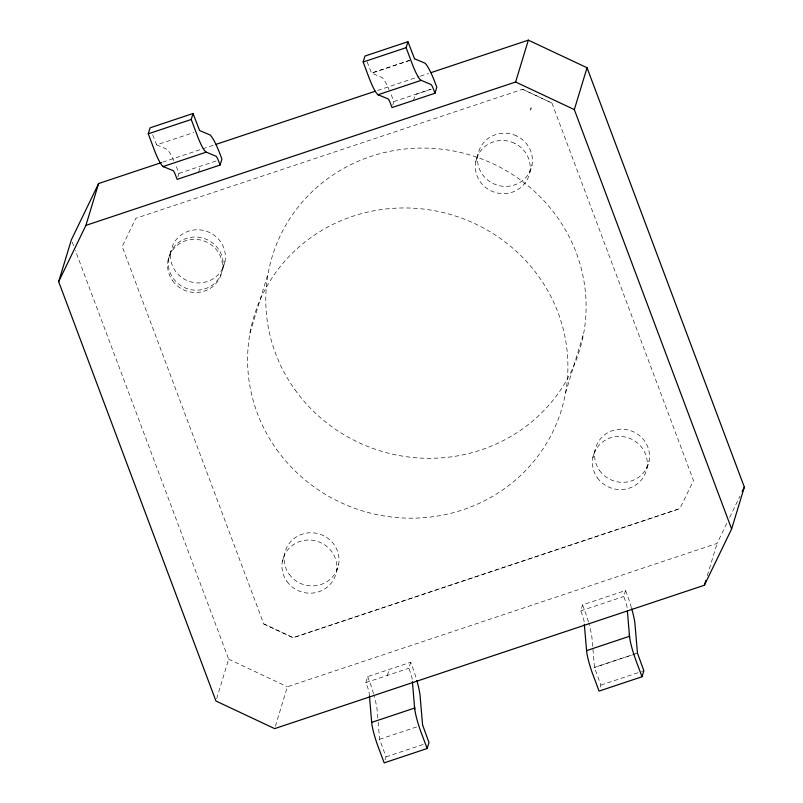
<?xml version="1.0" encoding="UTF-8"?>
<svg xmlns="http://www.w3.org/2000/svg" width="803" height="803" viewBox="0 0 803 803"><rect width="100%" height="100%" fill="white"/><g stroke="black" fill="none" stroke-linecap="round" stroke-linejoin="round"><path stroke-width="0.6" stroke-dasharray="4.01 3.01" d="M177.844 176.981L178.939 173.398L176.329 166.512A29.631 4.788 71.5 0 0 175.636 164.776M167.988 260.794L173.036 244.644A27.543 26.499 16.9 0 1 206.15 231.154A27.543 26.499 16.9 0 1 224.991 261.487L222.08 271.053M198.602 172.203L200.419 166.221M249.964 333.145L268.162 273.261M392.737 105.183L393.831 101.6L391.232 94.714A29.631 4.788 71.5 0 0 390.178 92.134M216.68 698.63L228.674 659.173L75.341 250.385M413.465 100.516L415.281 94.533L431.111 89.253M282.325 561.468L284.533 554.2M263.755 623.941L293.125 637.662L679.88 508.61L693.481 480.565L551.942 103.055L522.592 89.253L135.837 218.306L122.186 246.521L263.755 623.941L293.105 637.743L679.88 508.61M275.379 726.233L287.374 686.766L717.099 543.38L727.448 522M336.427 571.726L338.625 564.469M475.727 161.925L477.936 154.668M522.592 89.253L551.942 103.055M530.392 110.322L531.164 107.793L530.432 110.302M369.44 696.05L369.229 693.601A6.655 1.074 71.5 0 0 367.443 686.796L365.867 682.61L367.684 676.628L410.654 662.284L413.244 669.23A29.631 4.788 71.5 0 1 416.576 679.569M529.829 172.193L532.028 164.926M387.357 675.433L389.174 669.461M412.2 679.258A6.655 1.074 71.5 0 0 410.413 672.462L408.837 668.267L410.654 662.284M385.099 759.859L386.012 756.868L379.608 739.362L377.932 719.428M565.523 392.998L583.721 333.115M592.815 457.8L595.013 450.543M584.122 621.823A6.655 1.074 71.5 0 0 582.326 615.028L580.75 610.832L582.566 604.86L625.547 590.516L628.127 597.462A29.631 4.788 71.5 0 1 631.73 608.724M646.877 468.199L649.085 460.942M627.093 607.49A6.655 1.074 71.5 0 0 625.296 600.694L623.73 596.499L625.547 590.516M600.293 687.097L600.895 685.1L594.491 667.594L592.815 647.66M707.282 575.671L717.099 543.38M224.991 261.487L222.843 268.061A27.543 26.499 16.9 0 1 189.729 281.552A27.543 26.499 16.9 0 1 170.888 251.219M729.626 517.493L739.985 496.113M152.7 134.834L156.625 144.861L193.844 132.515M162.728 162.146L214.953 144.721M377.591 90.458L419.136 76.586M420.32 76.195L428.631 73.424M393.831 101.6L432.155 88.812M178.939 173.398L217.262 160.61M580.75 610.832L623.73 596.499M365.867 682.61L408.837 668.267M637.441 653.1L594.471 667.434L636.287 653.592M379.588 739.312L417.921 726.524M600.895 685.1L640.382 671.92M641.547 671.539L643.865 670.766M386.012 756.868L423.171 744.471M228.674 659.173L287.374 686.766M156.625 144.861L166.984 149.248A29.631 4.788 71.5 0 1 173.89 160.71M582.566 604.86L585.156 611.806A29.631 4.788 71.5 0 1 588.489 622.134M367.162 61.871L371.518 73.063L381.877 77.449A29.631 4.788 71.5 0 1 389.134 89.695M367.684 676.628L370.263 683.574A29.631 4.788 71.5 0 1 373.606 693.902M72.26 242.155L73.585 245.688M592.714 646.415L591.931 637.532A29.631 4.788 71.5 0 0 588.75 623.058M377.822 718.193L377.049 709.3A29.631 4.788 71.5 0 0 373.867 694.826M170.828 251.901L168.69 258.486A27.543 26.499 16.9 0 0 187.531 288.809A27.543 26.499 16.9 0 0 220.644 275.319L222.782 268.744A27.543 26.499 16.9 0 0 203.942 238.411A27.543 26.499 16.9 0 0 170.828 251.901M409.861 60.305L371.538 73.093L409.901 60.335M516.59 135.958L516.54 135.928A27.533 26.489 16.9 0 0 480.094 148.083A27.533 26.489 16.9 0 0 493.383 183.656L493.423 183.676A27.533 26.489 16.9 0 0 529.88 171.521A27.533 26.489 16.9 0 0 516.59 135.948M514.382 143.215L514.342 143.185A27.533 26.489 16.9 0 0 477.885 155.34A27.533 26.489 16.9 0 0 491.175 190.913L491.225 190.933A27.533 26.489 16.9 0 0 527.671 178.778A27.533 26.489 16.9 0 0 514.382 143.205M294.912 389.656A160.67 154.598 16.9 0 0 571.224 371.488A160.67 154.598 16.9 0 0 411.688 148.425A160.67 154.598 16.9 0 0 294.912 389.656M276.714 449.529A160.67 154.598 16.9 0 0 553.026 431.372A160.67 154.598 16.9 0 0 393.5 208.308A160.67 154.598 16.9 0 0 276.714 449.529M289.13 574.165A27.533 26.489 16.9 0 0 336.477 571.043A27.533 26.489 16.9 0 0 309.135 532.821A27.533 26.489 16.9 0 0 289.13 574.165M286.922 581.432A27.533 26.489 16.9 0 0 334.279 578.301A27.533 26.489 16.9 0 0 306.927 540.078A27.533 26.489 16.9 0 0 286.922 581.432M599.55 470.498A27.543 26.499 16.9 0 0 646.927 467.517A27.543 26.499 16.9 0 0 619.685 429.203A27.543 26.499 16.9 0 0 599.55 470.498M597.342 477.765A27.543 26.499 16.9 0 0 644.719 474.774A27.543 26.499 16.9 0 0 617.477 436.461A27.543 26.499 16.9 0 0 597.342 477.765M172.575 280.739A27.543 26.499 16.9 0 0 219.942 277.627A27.543 26.499 16.9 0 0 192.59 239.394A27.543 26.499 16.9 0 0 172.575 280.739"/><path stroke-width="1.2" d="M431.01 72.631L528.344 40.15L587.043 67.743L744.341 487.11L731.623 528.966L704.382 585.236L274.656 728.622L215.957 701.029L58.659 281.662L71.377 239.806L98.618 183.536L161.533 162.547M58.659 281.662L85.901 225.392L98.618 183.536M163.802 166.803L162.698 166.201A25.044 4.045 71.5 0 1 154.156 149.539L148.254 133.81L150.071 127.828L193.041 113.494L199.596 130.528L209.954 134.904A29.631 4.788 71.5 0 1 219.299 152.168L221.909 159.054L220.092 165.037L177.122 179.37L175.546 175.184A6.655 1.074 71.5 0 0 173.077 170.617L162.688 166.351M220.092 165.037L218.516 160.841A6.655 1.074 71.5 0 0 216.047 156.284L205.678 151.867A25.044 4.045 71.5 0 1 197.126 135.195L191.224 119.476L193.041 113.494M378.695 95.005L377.601 94.413A25.044 4.045 71.5 0 1 369.049 77.74L363.157 62.012L364.974 56.039L407.944 41.696L414.549 58.79M377.591 94.553L387.969 98.819A6.655 1.074 71.5 0 1 390.439 103.386L392.015 107.582L434.985 93.238L433.419 89.043A6.655 1.074 71.5 0 0 430.94 84.486L420.571 80.069A25.044 4.045 71.5 0 1 412.019 63.407L406.127 47.678L407.944 41.696M434.985 93.238L436.802 87.256L434.202 80.38A29.631 4.788 71.5 0 0 424.857 63.116L414.529 58.77M85.901 225.392L515.626 82.006L528.344 40.15M731.623 528.966L574.326 109.599L587.043 67.743M369.44 696.05L371.799 723.694A25.044 4.045 71.5 0 0 378.293 747.121L384.195 762.85L427.166 748.516L428.983 742.534L422.549 724.868M584.323 624.272L586.692 651.926A25.044 4.045 71.5 0 0 593.186 675.353L599.078 691.082L642.049 676.738L643.865 670.766L637.441 653.1M704.382 585.236L705.827 580.459M742.163 491.607L744.341 487.11M148.254 133.81L191.224 119.476M363.157 62.012L406.127 47.678M216.148 144.319L375.212 91.241M378.052 94.744L421.023 80.4M163.15 166.542L206.13 152.199M371.638 722.399L414.619 708.055M586.531 650.621L629.502 636.287M515.626 82.006L574.326 109.599M642.049 676.738L636.157 661.02A25.044 4.045 71.5 0 1 629.662 637.582L629.341 634.42M427.166 748.516L421.264 732.788A25.044 4.045 71.5 0 1 414.77 709.35L414.458 706.188M637.452 653.21L634.902 623.188A29.631 4.788 71.5 0 0 631.73 608.724M627.394 611.163L629.612 637.632M422.569 724.979L420.019 694.956A29.631 4.788 71.5 0 0 416.837 680.492M412.411 681.707L414.729 709.4"/></g></svg>
